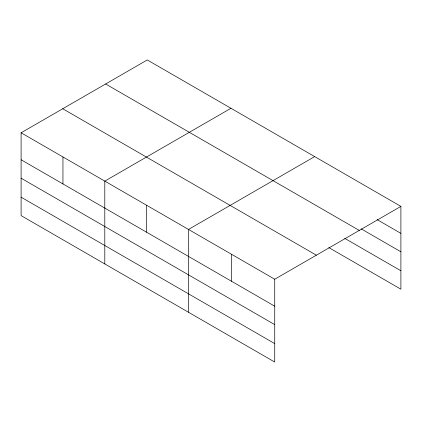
<?xml version="1.0" encoding="UTF-8"?>
<svg xmlns="http://www.w3.org/2000/svg" width="422" height="422" viewBox="0 0 422 422"><rect width="100%" height="100%" fill="white"/><g stroke="black" fill="none" stroke-linecap="round" stroke-linejoin="round"><path stroke-width="0.63" d="M21.1 132.793L274.738 279.227L274.738 362.05L21.1 215.61L21.1 132.793L147.262 59.95L400.9 206.39L400.9 289.207L328.849 247.608M230.966 108.275L104.798 181.117L104.798 263.935M314.664 156.599L188.497 229.441L188.497 312.259M274.738 279.227L400.9 206.39M377.073 219.604L400.9 233.361M361.185 228.861L400.9 251.792M105.632 83.989L359.264 230.423M344.732 238.351L400.9 270.776M62.736 108.755L316.368 255.189M21.1 159.769L274.738 306.203M21.1 178.195L274.738 324.629M21.1 197.185L274.738 343.619M231.615 254.334L231.615 281.31M146.65 205.277L146.65 232.253M62.952 156.952L62.952 183.929"/></g></svg>
